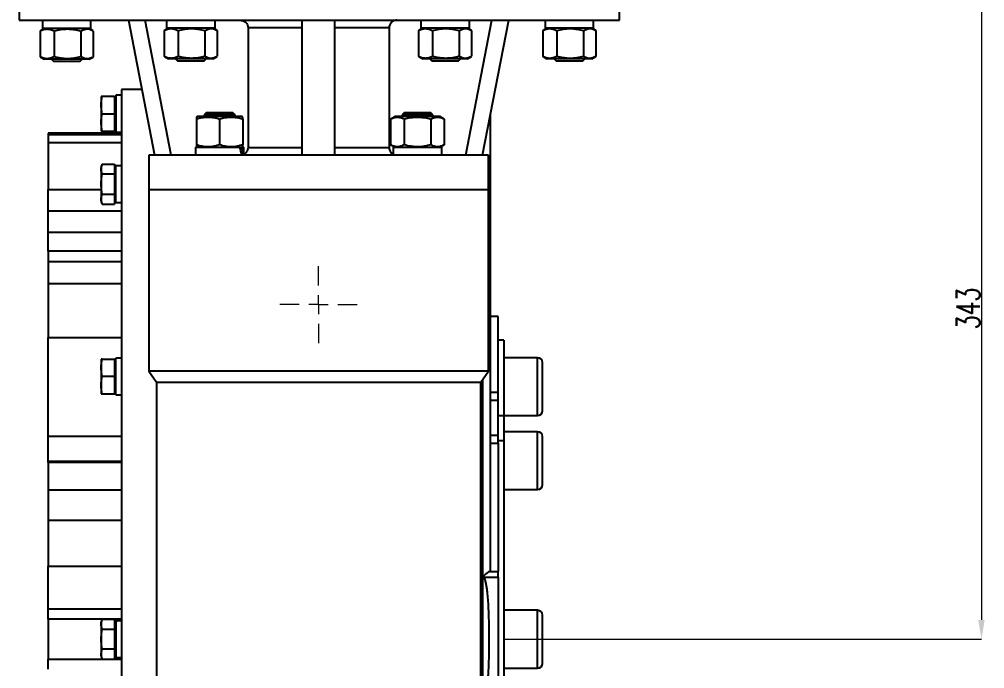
# Model space of a CAD drawing. Header units: millimetres. Extents: x 7861 to 11104, y 3791 to 6084.
# Drawn here: x 8779 to 9279, y 5132 to 5468 of the extents above; entities that cross this region are included whole.
import ezdxf

# ---------------------------------------------------------------- set-up
doc = ezdxf.new("R2010")
doc.units = ezdxf.units.MM
doc.layers.add('10', color=7, linetype='Continuous', lineweight=0)
doc.layers.add('AM_5', color=3, linetype='Continuous', lineweight=25)
doc.styles.add('SLDTEXTSTYLE1', font='txt.shx', dxfattribs={"width": 0.7, "bigfont": 'gbcbig.shx'})
doc.dimstyles.new('SLDDIMSTYLE12$0', dxfattribs={"dimtxt": 12, "dimasz": 10, "dimexe": 0, "dimexo": 0.0625, "dimgap": 0.875, "dimtad": 1, "dimdec": 1, "dimlfac": 1.8, "dimrnd": 1e-09, "dimzin": 12, "dimdsep": 46, "dimtxsty": 'SLDTEXTSTYLE1', "dimcen": 0.09, "dimdle": 8.16, "dimclrd": 3, "dimclre": 3, "dimadec": 0, "dimazin": 3, "dimtfac": 1, "dimtdec": 1, "dimtofl": 0, "dimtmove": 0, "dimatfit": 3, "dimfxl": 0, "dimfrac": 2, "dimtolj": 1, "dimlwd": 5, "dimlwe": 5, "dimarcsym": 0})

# ---------------------------------------------------------------- blocks, each defined once
blk = doc.blocks.new('SW_CENTERMARKSYMBOL_42')
at = {"layer": '10', "color": 0}
for p, q in [((0, 1), (0, 2)), ((-1, 0), (-2, 0)), ((0, 0), (-0.5, 0)), ((0, 0), (0, 0.5)), ((0, 0), (0, -0.5)), ((0, 0), (0.5, 0)), ((1, 0), (2, 0)), ((0, -1), (0, -2))]:
    blk.add_line(p, q, dxfattribs=at)
blk = doc.blocks.new('*D110')
at = {"layer": 'AM_5', "color": 3, "lineweight": 5, "transparency": 16777216}
blk.add_line((9089.86, 5490), (9277.29, 5490), dxfattribs=at)
at = {"layer": 'AM_5', "color": 3, "linetype": 'Continuous', "lineweight": 5, "transparency": 16777216}
for p, q in [((9277.29, 5480), (9277.29, 5157)), ((9029.93, 5147), (9277.29, 5147))]:
    blk.add_line(p, q, dxfattribs=at)
at = {"layer": 'AM_5', "color": 3, "transparency": 16777216}
for points in [[(9275.62, 5480), (9278.96, 5480), (9277.29, 5490)], [(9275.62, 5157), (9278.96, 5157), (9277.29, 5147)]]:
    blk.add_solid(points, dxfattribs=at)
at = {"layer": 'Defpoints', "color": 0, "transparency": 16777216}
for p in [(9089.8, 5490), (9029.87, 5147), (9277.29, 5147)]:
    blk.add_point(p, dxfattribs=at)
at = {"layer": 'AM_5', "color": 0, "transparency": 16777216, "insert": (9270.42, 5318.5), "char_height": 12, "attachment_point": 5, "rotation": 90, "style": 'SLDTEXTSTYLE1'}
blk.add_mtext('\\A1;343', dxfattribs=at)

msp = doc.modelspace()

# ---------------------------------------------------------------- linework, layer by layer
at = {"color": 7, "linetype": 'Continuous', "lineweight": 25}
for p, q in [((8778.85, 5490.001), (8778.85, 5468.001)), ((9089.796, 5468.001), (9089.796, 5490.001)), ((8778.85, 5468.001), (9089.796, 5468.001)), ((8790.883, 5467.77), (8790.883, 5463.67)), ((8815.983, 5463.67), (8815.983, 5467.77)), ((8835.369, 5468.001), (8848.869, 5398.001)), ((8857.525, 5398.001), (8844.025, 5468.001)), ((8855.131, 5468.001), (8855.131, 5463.901)), ((8880.231, 5463.901), (8880.231, 5468.001)), ((8925.369, 5398.001), (8925.369, 5468.001)), ((8942.369, 5398.001), (8942.369, 5468.001)), ((8986.884, 5468.001), (8986.884, 5463.901)), ((9010.212, 5398.001), (9023.712, 5468.001)), ((9011.984, 5463.901), (9011.984, 5468.001)), ((9018.869, 5398.001), (9032.369, 5468.001)), ((9051.275, 5467.981), (9051.275, 5463.881)), ((9076.375, 5463.881), (9076.375, 5467.981)), ((8789.825, 5462.5), (8789.584, 5462.381)), ((8789.584, 5462.381), (8789.584, 5449.058)), ((8791.808, 5463.67), (8789.814, 5462.518)), ((8815.983, 5463.67), (8790.883, 5463.67)), ((8790.974, 5463.67), (8790.92, 5463.157)), ((8796.899, 5462.381), (8796.899, 5449.058)), ((8810.748, 5462.381), (8810.748, 5449.058)), ((8817.052, 5462.518), (8815.058, 5463.67)), ((8817.282, 5449.058), (8817.282, 5462.381)), ((8854.073, 5462.731), (8853.832, 5462.612)), ((8853.832, 5462.612), (8853.832, 5449.289)), ((8856.056, 5463.901), (8854.062, 5462.749)), ((8880.231, 5463.901), (8855.131, 5463.901)), ((8855.222, 5463.901), (8855.168, 5463.388)), ((8861.147, 5462.612), (8861.147, 5449.289)), ((8874.996, 5462.612), (8874.996, 5449.289)), ((8881.299, 5462.749), (8879.306, 5463.901)), ((8881.53, 5449.289), (8881.53, 5462.612)), ((8925.369, 5464.001), (8897.345, 5464.001)), ((8897.345, 5464.001), (8897.345, 5402.001)), ((8970.393, 5464.001), (8942.369, 5464.001)), ((8970.393, 5464.001), (8970.393, 5402.001)), ((8985.826, 5462.731), (8985.585, 5462.612)), ((8985.585, 5462.612), (8985.585, 5449.289)), ((8987.809, 5463.901), (8985.816, 5462.749)), ((9011.984, 5463.901), (8986.884, 5463.901)), ((8986.975, 5463.901), (8986.921, 5463.388)), ((8992.901, 5462.612), (8992.901, 5449.289)), ((9006.75, 5462.612), (9006.75, 5449.289)), ((9013.053, 5462.749), (9011.059, 5463.901)), ((9013.283, 5449.289), (9013.283, 5462.612)), ((9050.217, 5462.712), (9049.976, 5462.593)), ((9049.976, 5462.593), (9049.976, 5449.269)), ((9052.2, 5463.881), (9050.207, 5462.73)), ((9076.375, 5463.881), (9051.275, 5463.881)), ((9051.366, 5463.881), (9051.312, 5463.368)), ((9057.292, 5462.593), (9057.292, 5449.269)), ((9071.141, 5462.593), (9071.141, 5449.269)), ((9077.444, 5462.73), (9075.45, 5463.881)), ((9077.674, 5449.269), (9077.674, 5462.593)), ((8789.584, 5449.058), (8789.824, 5448.943)), ((8789.812, 5448.922), (8791.808, 5447.77)), ((8815.058, 5447.77), (8791.808, 5447.77)), ((8795.515, 5447.77), (8796.515, 5446.77)), ((8796.515, 5446.77), (8810.35, 5446.77)), ((8810.35, 5446.77), (8811.35, 5447.77)), ((8815.058, 5447.77), (8817.054, 5448.922)), ((8853.832, 5449.289), (8854.072, 5449.174)), ((8854.06, 5449.153), (8856.056, 5448.001)), ((8879.306, 5448.001), (8856.056, 5448.001)), ((8859.763, 5448.001), (8860.763, 5447.001)), ((8860.763, 5447.001), (8874.598, 5447.001)), ((8874.598, 5447.001), (8875.598, 5448.001)), ((8879.306, 5448.001), (8881.301, 5449.153)), ((8985.585, 5449.289), (8985.826, 5449.174)), ((8985.814, 5449.153), (8987.809, 5448.001)), ((9011.059, 5448.001), (8987.809, 5448.001)), ((8991.517, 5448.001), (8992.517, 5447.001)), ((8992.517, 5447.001), (9006.352, 5447.001)), ((9006.352, 5447.001), (9007.352, 5448.001)), ((9011.059, 5448.001), (9013.055, 5449.153)), ((9049.976, 5449.269), (9050.217, 5449.155)), ((9050.205, 5449.133), (9052.2, 5447.981)), ((9075.45, 5447.981), (9052.2, 5447.981)), ((9055.908, 5447.981), (9056.908, 5446.981)), ((9056.908, 5446.981), (9070.743, 5446.981)), ((9070.743, 5446.981), (9071.743, 5447.981)), ((9075.45, 5447.981), (9077.446, 5449.133)), ((8842.312, 5432.001), (8831.869, 5432.001)), ((8831.869, 5432.001), (8831.869, 4862.001)), ((8821.269, 5428.501), (8821.269, 5424.001)), ((8828.169, 5428.501), (8821.775, 5428.501)), ((8828.169, 5428.501), (8828.169, 5419.501)), ((8828.769, 5427.736), (8828.169, 5428.336)), ((8831.869, 5429.051), (8828.769, 5429.051)), ((8828.769, 5429.051), (8828.769, 5409.951)), ((8821.269, 5424.001), (8821.269, 5415.001)), ((8821.775, 5419.501), (8828.169, 5419.501)), ((8828.169, 5419.501), (8828.169, 5410.501)), ((8870.978, 5418.001), (8870.603, 5417.784)), ((8870.603, 5416.712), (8870.603, 5403.389)), ((8894.228, 5418.001), (8870.978, 5418.001)), ((8875.686, 5420.001), (8874.603, 5418.918)), ((8874.603, 5418.918), (8874.603, 5418.001)), ((8890.603, 5418.918), (8874.603, 5418.918)), ((8889.521, 5420.001), (8875.686, 5420.001)), ((8882.603, 5416.712), (8882.603, 5403.389)), ((8890.603, 5418.918), (8889.521, 5420.001)), ((8890.603, 5418.001), (8890.603, 5418.918)), ((8894.603, 5417.784), (8894.228, 5418.001)), ((8894.603, 5416.712), (8894.603, 5403.389)), ((8973.509, 5418.001), (8971.278, 5416.712)), ((8971.278, 5403.389), (8971.278, 5416.712)), ((8996.759, 5418.001), (8973.509, 5418.001)), ((8978.216, 5420.001), (8977.134, 5418.918)), ((8977.134, 5418.918), (8977.134, 5418.001)), ((8993.134, 5418.918), (8977.134, 5418.918)), ((8978.206, 5416.712), (8978.206, 5403.389)), ((8992.051, 5420.001), (8978.216, 5420.001)), ((8993.134, 5418.918), (8992.051, 5420.001)), ((8992.062, 5416.712), (8992.062, 5403.389)), ((8993.134, 5418.001), (8993.134, 5418.918)), ((8998.99, 5416.712), (8996.759, 5418.001)), ((8998.99, 5416.712), (8998.99, 5403.389)), ((8821.269, 5415.001), (8821.269, 5410.501)), ((8828.169, 5410.666), (8828.769, 5411.266)), ((8831.869, 5409.348), (8793.869, 5409.348)), ((8793.869, 5409.348), (8793.869, 5408.814)), ((8793.869, 5408.814), (8831.869, 5408.814)), ((8793.869, 5408.814), (8793.869, 5404.62)), ((8821.775, 5410.501), (8828.169, 5410.501)), ((8828.769, 5409.951), (8831.869, 5409.951)), ((8793.869, 5404.62), (8831.869, 5404.62)), ((8793.869, 5404.62), (8793.869, 5380.289)), ((8870.053, 5402.101), (8870.053, 5398.001)), ((8870.053, 5402.101), (8893.081, 5402.101)), ((8870.603, 5402.317), (8870.978, 5402.101)), ((8893.342, 5402.101), (8893.081, 5402.101)), ((8893.342, 5402.101), (8894.196, 5402.101)), ((8894.196, 5402.101), (8895.153, 5402.101)), ((8894.228, 5402.101), (8894.603, 5402.317)), ((8895.153, 5398.001), (8895.153, 5402.101)), ((8897.345, 5402.001), (8925.369, 5402.001)), ((8942.369, 5402.001), (8970.393, 5402.001)), ((8971.278, 5403.389), (8973.509, 5402.101)), ((8972.584, 5402.101), (8972.584, 5398.001)), ((8972.584, 5402.101), (8997.684, 5402.101)), ((8996.759, 5402.101), (8998.99, 5403.389)), ((8997.684, 5398.001), (8997.684, 5402.101)), ((8845.869, 5398.001), (8845.869, 5380.001)), ((9021.869, 5398.001), (8845.869, 5398.001)), ((9021.869, 5380.001), (9021.869, 5398.001)), ((8821.775, 5393.385), (8821.269, 5391.992)), ((8821.269, 5391.992), (8821.269, 5390.787)), ((8821.775, 5393.385), (8828.169, 5393.385)), ((8828.169, 5393.385), (8828.169, 5388.189)), ((8828.769, 5391.227), (8828.169, 5391.827)), ((8831.869, 5392.542), (8828.769, 5392.542)), ((8828.769, 5373.442), (8828.769, 5392.542)), ((8821.269, 5390.787), (8821.269, 5382.992)), ((8828.169, 5388.189), (8821.775, 5388.189)), ((8828.169, 5388.189), (8828.169, 5377.796)), ((8821.269, 5382.992), (8821.269, 5375.198)), ((8793.869, 5368.916), (8793.869, 5380.289)), ((8793.869, 5380.289), (8821.269, 5380.289)), ((8821.775, 5377.796), (8828.169, 5377.796)), ((8828.169, 5377.796), (8828.169, 5372.6)), ((8845.869, 5380.001), (8845.869, 5286.001)), ((9021.869, 5380.001), (8845.869, 5380.001)), ((9021.869, 5286.001), (9021.869, 5380.001)), ((8821.269, 5375.198), (8821.269, 5373.992)), ((8821.269, 5373.992), (8821.775, 5372.6)), ((8821.775, 5372.6), (8828.169, 5372.6)), ((8828.169, 5374.157), (8828.769, 5374.757)), ((8828.769, 5373.442), (8831.869, 5373.442)), ((8831.869, 5368.916), (8793.869, 5368.916)), ((8793.869, 5357.853), (8793.869, 5368.916)), ((8793.869, 5348.294), (8793.869, 5357.853)), ((8831.869, 5357.853), (8793.869, 5357.853)), ((8831.869, 5348.294), (8793.869, 5348.294)), ((8793.869, 5348.294), (8793.869, 5342.855)), ((8793.869, 5342.855), (8831.869, 5342.855)), ((8793.869, 5342.855), (8793.869, 5331.397)), ((8793.869, 5331.397), (8831.869, 5331.397)), ((8793.869, 5331.397), (8793.869, 5303.545)), ((9026.869, 5314.407), (9022.869, 5314.407)), ((9026.869, 5274.971), (9026.869, 5314.407)), ((8793.869, 5303.545), (8831.869, 5303.545)), ((8793.869, 5252.185), (8793.869, 5303.545)), ((9029.869, 5302.001), (9026.869, 5302.001)), ((9029.869, 5302.001), (9029.869, 5262.966)), ((8821.269, 5292.251), (8821.269, 5287.751)), ((8821.775, 5292.251), (8828.169, 5292.251)), ((8828.169, 5292.251), (8828.169, 5283.251)), ((8828.769, 5291.486), (8828.169, 5292.086)), ((8831.869, 5292.801), (8828.769, 5292.801)), ((8828.769, 5273.701), (8828.769, 5292.801)), ((9047.369, 5293.001), (9029.869, 5293.001)), ((9047.369, 5278.001), (9047.369, 5293.001)), ((8821.269, 5287.751), (8821.269, 5278.751)), ((8828.169, 5283.251), (8821.775, 5283.251)), ((8828.169, 5283.251), (8828.169, 5274.251)), ((8845.869, 5286.001), (8849.869, 5280.288)), ((9021.869, 5286.001), (8845.869, 5286.001)), ((9017.869, 5280.288), (9021.869, 5286.001)), ((9018.869, 5281.716), (9018.869, 5012.285)), ((8821.269, 5278.751), (8821.269, 5274.251)), ((8849.869, 5280.288), (8849.869, 5170.854)), ((8849.869, 5280.288), (9017.869, 5280.288)), ((9017.869, 5013.713), (9017.869, 5280.288)), ((9047.369, 5263.001), (9047.369, 5278.001)), ((8821.775, 5274.251), (8828.169, 5274.251)), ((8828.169, 5274.416), (8828.769, 5275.016)), ((8828.769, 5273.701), (8831.869, 5273.701)), ((9026.869, 5274.971), (9022.869, 5274.971)), ((9026.869, 5271.027), (9026.869, 5274.971)), ((9022.869, 5271.027), (9026.869, 5271.027)), ((9026.869, 5252.623), (9026.869, 5271.027)), ((9026.869, 5262.966), (9029.869, 5262.966)), ((9029.869, 5263.001), (9047.369, 5263.001)), ((9029.869, 5262.966), (9029.869, 5249.845)), ((8831.869, 5252.185), (8793.869, 5252.185)), ((8793.869, 5239.284), (8793.869, 5252.185)), ((9026.869, 5252.623), (9022.869, 5252.623)), ((9026.869, 5248.68), (9026.869, 5252.623)), ((9047.369, 5254.632), (9029.869, 5254.632)), ((9047.369, 5239.632), (9047.369, 5254.632)), ((9022.869, 5248.68), (9026.869, 5248.68)), ((9029.869, 5249.845), (9026.869, 5249.845)), ((9026.869, 5248.705), (9026.869, 5182.2)), ((9029.869, 5249.845), (9029.869, 4992.001)), ((8793.869, 5238.662), (8793.869, 5239.284)), ((8793.869, 5239.284), (8831.869, 5239.284)), ((8831.869, 5238.662), (8793.869, 5238.662)), ((8793.869, 5238.662), (8793.869, 5224.418)), ((9047.369, 5224.632), (9047.369, 5239.632)), ((8793.869, 5224.418), (8831.869, 5224.418)), ((8793.869, 5224.418), (8793.869, 5208.765)), ((9029.869, 5224.632), (9047.369, 5224.632)), ((8793.869, 5208.765), (8793.869, 5184.854)), ((8793.869, 5208.765), (8831.869, 5208.765)), ((8793.869, 5184.854), (8831.869, 5184.854)), ((8793.869, 5162.57), (8793.869, 5184.854)), ((9022.633, 5182.2), (9026.869, 5182.2)), ((9026.869, 5179.226), (9026.869, 5182.2)), ((9019.55, 5179.226), (9026.869, 5179.226)), ((9026.869, 5179.226), (9026.869, 5116.178)), ((8793.869, 5157.417), (8793.869, 5162.57)), ((8831.869, 5162.57), (8793.869, 5162.57)), ((9047.369, 5162.001), (9029.869, 5162.001)), ((9047.369, 5147.001), (9047.369, 5162.001)), ((8793.869, 5157.417), (8793.869, 5136.584)), ((8831.869, 5157.417), (8793.869, 5157.417)), ((8821.775, 5157.393), (8821.269, 5156.001)), ((8821.775, 5157.393), (8828.169, 5157.393)), ((8828.169, 5157.393), (8828.169, 5152.197)), ((8828.769, 5156.551), (8828.769, 5156.381)), ((8828.769, 5156.381), (8828.769, 5137.451)), ((8821.269, 5156.001), (8821.269, 5154.795)), ((8821.269, 5154.795), (8821.269, 5147.001)), ((8821.775, 5152.197), (8828.169, 5152.197)), ((8828.769, 5155.236), (8828.169, 5155.836)), ((8828.169, 5152.197), (8828.169, 5141.804)), ((8821.269, 5147.001), (8821.269, 5139.206)), ((9047.369, 5132.001), (9047.369, 5147.001)), ((8828.169, 5141.804), (8821.775, 5141.804)), ((8828.169, 5141.804), (8828.169, 5136.608)), ((8793.869, 5131.431), (8793.869, 5136.584)), ((8793.869, 5136.584), (8831.869, 5136.584)), ((8821.269, 5139.206), (8821.269, 5138.001)), ((8821.269, 5138.001), (8821.775, 5136.608)), ((8821.775, 5136.608), (8828.169, 5136.608)), ((8828.169, 5138.166), (8828.769, 5138.766)), ((8828.769, 5137.451), (8831.869, 5137.451)), ((9029.869, 5132.001), (9047.369, 5132.001))]:
    msp.add_line(p, q, dxfattribs=at)
for centre, start, end in [((9047.369, 5290.501), 0, 90), ((9047.369, 5265.501), 270, 0), ((9047.369, 5252.132), 0, 90), ((9047.369, 5227.132), 270, 0), ((9047.369, 5159.501), 0, 90), ((9047.369, 5134.501), 270, 0)]:
    msp.add_arc(centre, 2.5, start, end, dxfattribs=at)
for centre, major_axis, ratio, start_param, end_param in [((8882.603, 5398.001), (-6.482, 21.494), 0.4999708, 4.5627436, 4.7524967), ((8882.603, 5402.101), (-6.482, 21.494), 0.4999708, 4.3729905, 4.5627436), ((8828.769, 5147.001), (16.541, 0), 0.5773503, 1.4769526, 1.5707963), ((8831.869, 5147.001), (16.541, 0), 0.5773503, 1.5707963, 1.7593233)]:
    msp.add_ellipse(centre, major_axis=major_axis, ratio=ratio, start_param=start_param, end_param=end_param, dxfattribs=at)
for points, knots in [([(8893.249, 5468.001), (8893.516, 5468.001), (8893.779, 5467.975), (8894.296, 5467.876), (8894.553, 5467.8), (8895.046, 5467.603), (8895.28, 5467.482), (8895.724, 5467.196), (8895.935, 5467.029), (8896.316, 5466.662), (8896.487, 5466.462), (8896.789, 5466.027), (8896.92, 5465.792), (8897.233, 5465.066), (8897.345, 5464.535), (8897.345, 5464.001)], [0, 0, 0, 0, 0.125, 0.125, 0.25, 0.25, 0.375, 0.375, 0.5, 0.5, 0.625, 0.625, 0.75, 0.75, 1, 1, 1, 1]), ([(8974.489, 5468.001), (8974.222, 5468.001), (8973.959, 5467.975), (8973.441, 5467.876), (8973.184, 5467.8), (8972.691, 5467.603), (8972.457, 5467.482), (8972.013, 5467.196), (8971.802, 5467.029), (8971.422, 5466.662), (8971.251, 5466.462), (8970.948, 5466.027), (8970.817, 5465.792), (8970.504, 5465.066), (8970.393, 5464.535), (8970.393, 5464.001)], [0, 0, 0, 0, 0.125, 0.125, 0.25, 0.25, 0.375, 0.375, 0.5, 0.5, 0.625, 0.625, 0.75, 0.75, 1, 1, 1, 1]), ([(8789.584, 5462.381), (8790.181, 5462.708), (8790.783, 5462.977), (8791.998, 5463.35), (8792.613, 5463.452), (8793.545, 5463.453), (8793.858, 5463.428), (8794.476, 5463.331), (8794.783, 5463.258), (8795.698, 5462.978), (8796.301, 5462.708), (8796.899, 5462.381)], [0, 0, 0, 0, 0.25, 0.25, 0.5, 0.5, 0.625, 0.625, 0.75, 0.75, 1, 1, 1, 1]), ([(8796.899, 5462.381), (8798.03, 5462.708), (8799.169, 5462.977), (8801.47, 5463.35), (8802.633, 5463.452), (8804.399, 5463.453), (8804.991, 5463.428), (8806.161, 5463.331), (8806.742, 5463.258), (8808.475, 5462.978), (8809.616, 5462.708), (8810.748, 5462.381)], [0, 0, 0, 0, 0.25, 0.25, 0.5, 0.5, 0.625, 0.625, 0.75, 0.75, 1, 1, 1, 1]), ([(8810.748, 5462.381), (8811.315, 5462.691), (8812.462, 5463.317), (8814.16, 5463.543), (8815.702, 5463.234), (8816.618, 5462.732), (8817.041, 5462.5)], [0, 0, 0, 0, 0.27487, 0.5557011, 0.7950175, 1, 1, 1, 1]), ([(8853.832, 5462.612), (8854.429, 5462.939), (8855.03, 5463.208), (8856.246, 5463.581), (8856.86, 5463.683), (8857.793, 5463.684), (8858.106, 5463.659), (8858.724, 5463.562), (8859.031, 5463.489), (8859.946, 5463.209), (8860.549, 5462.939), (8861.147, 5462.612)], [0, 0, 0, 0, 0.25, 0.25, 0.5, 0.5, 0.625, 0.625, 0.75, 0.75, 1, 1, 1, 1]), ([(8861.147, 5462.612), (8862.278, 5462.939), (8863.417, 5463.208), (8865.718, 5463.581), (8866.881, 5463.683), (8868.647, 5463.684), (8869.238, 5463.659), (8870.409, 5463.562), (8870.99, 5463.489), (8872.723, 5463.209), (8873.864, 5462.939), (8874.996, 5462.612)], [0, 0, 0, 0, 0.25, 0.25, 0.5, 0.5, 0.625, 0.625, 0.75, 0.75, 1, 1, 1, 1]), ([(8874.996, 5462.612), (8875.563, 5462.922), (8876.71, 5463.548), (8878.408, 5463.774), (8879.95, 5463.465), (8880.866, 5462.963), (8881.289, 5462.731)], [0, 0, 0, 0, 0.27487, 0.5557011, 0.7950175, 1, 1, 1, 1]), ([(8985.585, 5462.612), (8986.183, 5462.939), (8986.784, 5463.208), (8988, 5463.581), (8988.614, 5463.683), (8989.547, 5463.684), (8989.859, 5463.659), (8990.477, 5463.562), (8990.784, 5463.489), (8991.7, 5463.209), (8992.303, 5462.939), (8992.901, 5462.612)], [0, 0, 0, 0, 0.25, 0.25, 0.5, 0.5, 0.625, 0.625, 0.75, 0.75, 1, 1, 1, 1]), ([(8992.901, 5462.612), (8994.031, 5462.939), (8995.17, 5463.208), (8997.472, 5463.581), (8998.635, 5463.683), (9000.401, 5463.684), (9000.992, 5463.659), (9002.162, 5463.562), (9002.743, 5463.489), (9004.476, 5463.209), (9005.618, 5462.939), (9006.75, 5462.612)], [0, 0, 0, 0, 0.25, 0.25, 0.5, 0.5, 0.625, 0.625, 0.75, 0.75, 1, 1, 1, 1]), ([(9006.75, 5462.612), (9007.317, 5462.922), (9008.463, 5463.548), (9010.162, 5463.774), (9011.704, 5463.465), (9012.62, 5462.963), (9013.042, 5462.731)], [0, 0, 0, 0, 0.27487, 0.5557011, 0.7950175, 1, 1, 1, 1]), ([(9049.976, 5462.593), (9050.573, 5462.919), (9051.175, 5463.189), (9052.391, 5463.561), (9053.005, 5463.664), (9053.938, 5463.665), (9054.25, 5463.64), (9054.868, 5463.542), (9055.175, 5463.47), (9056.091, 5463.19), (9056.694, 5462.92), (9057.292, 5462.593)], [0, 0, 0, 0, 0.25, 0.25, 0.5, 0.5, 0.625, 0.625, 0.75, 0.75, 1, 1, 1, 1]), ([(9057.292, 5462.593), (9058.422, 5462.919), (9059.561, 5463.189), (9061.863, 5463.561), (9063.026, 5463.664), (9064.792, 5463.665), (9065.383, 5463.64), (9066.553, 5463.542), (9067.134, 5463.47), (9068.867, 5463.19), (9070.009, 5462.92), (9071.141, 5462.593)], [0, 0, 0, 0, 0.25, 0.25, 0.5, 0.5, 0.625, 0.625, 0.75, 0.75, 1, 1, 1, 1]), ([(9071.141, 5462.593), (9071.708, 5462.903), (9072.854, 5463.529), (9074.553, 5463.755), (9076.095, 5463.445), (9077.011, 5462.943), (9077.433, 5462.712)], [0, 0, 0, 0, 0.27487, 0.5557011, 0.7950175, 1, 1, 1, 1]), ([(8796.899, 5449.058), (8796.302, 5448.731), (8795.7, 5448.462), (8794.485, 5448.089), (8793.87, 5447.987), (8792.937, 5447.986), (8792.625, 5448.011), (8792.007, 5448.108), (8791.7, 5448.181), (8790.785, 5448.461), (8790.182, 5448.731), (8789.584, 5449.058)], [0, 0, 0, 0, 0.25, 0.25, 0.5, 0.5, 0.625, 0.625, 0.75, 0.75, 1, 1, 1, 1]), ([(8810.748, 5449.058), (8809.618, 5448.731), (8808.479, 5448.462), (8806.177, 5448.089), (8805.014, 5447.987), (8803.248, 5447.986), (8802.657, 5448.011), (8801.487, 5448.108), (8800.906, 5448.181), (8799.173, 5448.461), (8798.031, 5448.731), (8796.899, 5449.058)], [0, 0, 0, 0, 0.25, 0.25, 0.5, 0.5, 0.625, 0.625, 0.75, 0.75, 1, 1, 1, 1]), ([(8817.041, 5448.943), (8816.554, 5448.68), (8815.486, 5448.102), (8813.869, 5447.896), (8812.246, 5448.229), (8811.25, 5448.78), (8810.748, 5449.058)], [0, 0, 0, 0, 0.23618419, 0.51698793, 0.75628114, 1, 1, 1, 1]), ([(8861.147, 5449.289), (8860.55, 5448.962), (8859.948, 5448.693), (8858.732, 5448.32), (8858.118, 5448.218), (8857.185, 5448.217), (8856.873, 5448.242), (8856.255, 5448.339), (8855.948, 5448.412), (8855.033, 5448.692), (8854.43, 5448.962), (8853.832, 5449.289)], [0, 0, 0, 0, 0.25, 0.25, 0.5, 0.5, 0.625, 0.625, 0.75, 0.75, 1, 1, 1, 1]), ([(8874.996, 5449.289), (8873.865, 5448.962), (8872.727, 5448.693), (8870.425, 5448.32), (8869.262, 5448.218), (8867.496, 5448.217), (8866.905, 5448.242), (8865.735, 5448.339), (8865.153, 5448.412), (8863.421, 5448.692), (8862.279, 5448.962), (8861.147, 5449.289)], [0, 0, 0, 0, 0.25, 0.25, 0.5, 0.5, 0.625, 0.625, 0.75, 0.75, 1, 1, 1, 1]), ([(8881.289, 5449.174), (8880.801, 5448.911), (8879.734, 5448.333), (8878.117, 5448.127), (8876.494, 5448.46), (8875.498, 5449.011), (8874.996, 5449.289)], [0, 0, 0, 0, 0.23618419, 0.51698793, 0.75628114, 1, 1, 1, 1]), ([(8992.901, 5449.289), (8992.303, 5448.962), (8991.702, 5448.693), (8990.486, 5448.32), (8989.872, 5448.218), (8988.939, 5448.217), (8988.627, 5448.242), (8988.009, 5448.339), (8987.702, 5448.412), (8986.786, 5448.692), (8986.183, 5448.962), (8985.585, 5449.289)], [0, 0, 0, 0, 0.25, 0.25, 0.5, 0.5, 0.625, 0.625, 0.75, 0.75, 1, 1, 1, 1]), ([(9006.75, 5449.289), (9005.619, 5448.962), (9004.48, 5448.693), (9002.179, 5448.32), (9001.016, 5448.218), (8999.25, 5448.217), (8998.658, 5448.242), (8997.488, 5448.339), (8996.907, 5448.412), (8995.174, 5448.692), (8994.033, 5448.962), (8992.901, 5449.289)], [0, 0, 0, 0, 0.25, 0.25, 0.5, 0.5, 0.625, 0.625, 0.75, 0.75, 1, 1, 1, 1]), ([(9013.043, 5449.174), (9012.555, 5448.911), (9011.488, 5448.333), (9009.871, 5448.127), (9008.247, 5448.46), (9007.252, 5449.011), (9006.75, 5449.289)], [0, 0, 0, 0, 0.23618419, 0.51698793, 0.75628114, 1, 1, 1, 1]), ([(9057.292, 5449.269), (9056.694, 5448.943), (9056.093, 5448.674), (9054.877, 5448.301), (9054.263, 5448.198), (9053.33, 5448.197), (9053.018, 5448.222), (9052.4, 5448.32), (9052.093, 5448.393), (9051.177, 5448.673), (9050.574, 5448.942), (9049.976, 5449.269)], [0, 0, 0, 0, 0.25, 0.25, 0.5, 0.5, 0.625, 0.625, 0.75, 0.75, 1, 1, 1, 1]), ([(9071.141, 5449.269), (9070.01, 5448.943), (9068.871, 5448.674), (9066.57, 5448.301), (9065.407, 5448.198), (9063.641, 5448.197), (9063.049, 5448.222), (9061.879, 5448.32), (9061.298, 5448.393), (9059.565, 5448.673), (9058.424, 5448.942), (9057.292, 5449.269)], [0, 0, 0, 0, 0.25, 0.25, 0.5, 0.5, 0.625, 0.625, 0.75, 0.75, 1, 1, 1, 1]), ([(9077.434, 5449.155), (9076.946, 5448.891), (9075.879, 5448.314), (9074.262, 5448.107), (9072.638, 5448.441), (9071.643, 5448.991), (9071.141, 5449.269)], [0, 0, 0, 0, 0.23618419, 0.51698793, 0.75628114, 1, 1, 1, 1]), ([(8821.269, 5424.001), (8821.269, 5424.758), (8821.316, 5425.511), (8821.491, 5427.01), (8821.619, 5427.757), (8821.775, 5428.501)], [0, 0, 0, 0, 0.5, 0.5, 1, 1, 1, 1]), ([(8821.775, 5428.501), (8821.619, 5428.501), (8821.491, 5428.501), (8821.316, 5428.501), (8821.269, 5428.501), (8821.269, 5428.501)], [0, 0, 0, 0, 0.5, 0.5, 1, 1, 1, 1]), ([(8821.775, 5419.501), (8821.619, 5420.244), (8821.491, 5420.991), (8821.316, 5422.49), (8821.269, 5423.243), (8821.269, 5424.001)], [0, 0, 0, 0, 0.5, 0.5, 1, 1, 1, 1]), ([(8821.269, 5415.001), (8821.269, 5415.758), (8821.316, 5416.511), (8821.491, 5418.01), (8821.619, 5418.757), (8821.775, 5419.501)], [0, 0, 0, 0, 0.5, 0.5, 1, 1, 1, 1]), ([(8870.603, 5417.746), (8870.603, 5417.758), (8870.603, 5417.852), (8870.603, 5417.508), (8870.603, 5416.979), (8870.603, 5416.712)], [0, 0, 0, 0, 0.0695917, 0.5305334, 1, 1, 1, 1]), ([(8870.603, 5416.712), (8871.583, 5417.039), (8872.57, 5417.308), (8874.564, 5417.681), (8875.572, 5417.783), (8877.102, 5417.784), (8877.615, 5417.759), (8878.628, 5417.662), (8879.132, 5417.589), (8880.633, 5417.309), (8881.623, 5417.039), (8882.603, 5416.712)], [0, 0, 0, 0, 0.25, 0.25, 0.5, 0.5, 0.625, 0.625, 0.75, 0.75, 1, 1, 1, 1]), ([(8882.603, 5416.712), (8883.583, 5417.039), (8884.57, 5417.308), (8886.564, 5417.681), (8887.572, 5417.783), (8889.102, 5417.784), (8889.615, 5417.759), (8890.628, 5417.662), (8891.132, 5417.589), (8892.633, 5417.309), (8893.623, 5417.039), (8894.603, 5416.712)], [0, 0, 0, 0, 0.25, 0.25, 0.5, 0.5, 0.625, 0.625, 0.75, 0.75, 1, 1, 1, 1]), ([(8894.603, 5416.712), (8894.603, 5417.034), (8894.603, 5417.642), (8894.603, 5417.713), (8894.603, 5417.746)], [0, 0, 0, 0, 0.529034, 1, 1, 1, 1]), ([(8971.278, 5416.712), (8971.843, 5417.039), (8972.413, 5417.308), (8973.564, 5417.681), (8974.146, 5417.783), (8975.03, 5417.784), (8975.325, 5417.759), (8975.911, 5417.662), (8976.201, 5417.589), (8977.068, 5417.309), (8977.639, 5417.039), (8978.206, 5416.712)], [0, 0, 0, 0, 0.25, 0.25, 0.5, 0.5, 0.625, 0.625, 0.75, 0.75, 1, 1, 1, 1]), ([(8978.206, 5416.712), (8979.337, 5417.039), (8980.477, 5417.308), (8982.779, 5417.681), (8983.943, 5417.783), (8985.71, 5417.784), (8986.302, 5417.759), (8987.472, 5417.662), (8988.054, 5417.589), (8989.787, 5417.309), (8990.93, 5417.039), (8992.062, 5416.712)], [0, 0, 0, 0, 0.25, 0.25, 0.5, 0.5, 0.625, 0.625, 0.75, 0.75, 1, 1, 1, 1]), ([(8992.062, 5416.712), (8992.628, 5417.039), (8993.198, 5417.308), (8994.349, 5417.681), (8994.931, 5417.783), (8995.814, 5417.784), (8996.11, 5417.759), (8996.695, 5417.662), (8996.986, 5417.589), (8997.853, 5417.309), (8998.424, 5417.039), (8998.99, 5416.712)], [0, 0, 0, 0, 0.25, 0.25, 0.5, 0.5, 0.625, 0.625, 0.75, 0.75, 1, 1, 1, 1]), ([(9022.869, 5182.2), (9022.869, 5187.066), (9022.869, 5196.793), (9022.869, 5211.289), (9022.869, 5225.741), (9022.869, 5240.097), (9022.869, 5254.31), (9022.869, 5268.293), (9022.869, 5282.011), (9022.869, 5295.355), (9022.869, 5308.259), (9022.869, 5320.658), (9022.869, 5332.489), (9022.869, 5343.697), (9022.869, 5354.232), (9022.869, 5364.055), (9022.869, 5373.104), (9022.869, 5381.384), (9022.869, 5388.863), (9022.869, 5395.542), (9022.869, 5401.431), (9022.869, 5406.549), (9022.869, 5410.926), (9022.869, 5414.525), (9022.869, 5417.189), (9022.869, 5418.283), (9022.869, 5418.741)], [0, 0, 0, 0, 0.0409038, 0.0817783, 0.1233124, 0.1653977, 0.2075164, 0.2503104, 0.2933519, 0.3365859, 0.3799566, 0.4234071, 0.4668568, 0.510227, 0.553461, 0.5965029, 0.6392979, 0.6814151, 0.7235009, 0.7650353, 0.8059095, 0.8468143, 0.8877177, 0.9285924, 0.9701267, 1, 1, 1, 1]), ([(8821.775, 5410.501), (8821.619, 5411.244), (8821.491, 5411.991), (8821.316, 5413.49), (8821.269, 5414.243), (8821.269, 5415.001)], [0, 0, 0, 0, 0.5, 0.5, 1, 1, 1, 1]), ([(8821.269, 5410.501), (8821.269, 5410.501), (8821.316, 5410.501), (8821.491, 5410.501), (8821.619, 5410.501), (8821.775, 5410.501)], [0, 0, 0, 0, 0.5, 0.5, 1, 1, 1, 1]), ([(8870.603, 5403.389), (8870.603, 5403.067), (8870.603, 5402.459), (8870.603, 5402.388), (8870.603, 5402.355)], [0, 0, 0, 0, 0.529034, 1, 1, 1, 1]), ([(8882.603, 5403.389), (8881.624, 5403.062), (8880.637, 5402.793), (8878.643, 5402.42), (8877.635, 5402.318), (8876.105, 5402.317), (8875.592, 5402.342), (8874.579, 5402.439), (8874.075, 5402.512), (8872.574, 5402.792), (8871.584, 5403.062), (8870.603, 5403.389)], [0, 0, 0, 0, 0.25, 0.25, 0.5, 0.5, 0.625, 0.625, 0.75, 0.75, 1, 1, 1, 1]), ([(8894.603, 5403.389), (8893.624, 5403.062), (8892.637, 5402.793), (8890.643, 5402.42), (8889.635, 5402.318), (8888.105, 5402.317), (8887.592, 5402.342), (8886.579, 5402.439), (8886.075, 5402.512), (8884.574, 5402.792), (8883.584, 5403.062), (8882.603, 5403.389)], [0, 0, 0, 0, 0.25, 0.25, 0.5, 0.5, 0.625, 0.625, 0.75, 0.75, 1, 1, 1, 1]), ([(8894.603, 5402.355), (8894.603, 5402.343), (8894.603, 5402.249), (8894.603, 5402.594), (8894.603, 5403.122), (8894.603, 5403.389)], [0, 0, 0, 0, 0.0695917, 0.5305334, 1, 1, 1, 1]), ([(8897.345, 5402.001), (8897.302, 5401.558), (8897.216, 5400.672), (8896.524, 5399.518), (8895.8, 5398.763), (8895.269, 5398.556), (8895.153, 5398.511)], [0, 0, 0, 0, 0.3037787, 0.6074262, 0.9147771, 1, 1, 1, 1]), ([(8970.393, 5402.001), (8970.436, 5401.558), (8970.522, 5400.672), (8971.214, 5399.518), (8971.938, 5398.763), (8972.469, 5398.556), (8972.584, 5398.511)], [0, 0, 0, 0, 0.3037787, 0.6074262, 0.9147771, 1, 1, 1, 1]), ([(8978.206, 5403.389), (8977.64, 5403.062), (8977.07, 5402.793), (8975.919, 5402.42), (8975.337, 5402.318), (8974.454, 5402.317), (8974.158, 5402.342), (8973.573, 5402.439), (8973.282, 5402.512), (8972.415, 5402.792), (8971.844, 5403.062), (8971.278, 5403.389)], [0, 0, 0, 0, 0.25, 0.25, 0.5, 0.5, 0.625, 0.625, 0.75, 0.75, 1, 1, 1, 1]), ([(8992.062, 5403.389), (8990.931, 5403.062), (8989.791, 5402.793), (8987.489, 5402.42), (8986.325, 5402.318), (8984.558, 5402.317), (8983.966, 5402.342), (8982.796, 5402.439), (8982.214, 5402.512), (8980.481, 5402.792), (8979.338, 5403.062), (8978.206, 5403.389)], [0, 0, 0, 0, 0.25, 0.25, 0.5, 0.5, 0.625, 0.625, 0.75, 0.75, 1, 1, 1, 1]), ([(8998.99, 5403.389), (8998.425, 5403.062), (8997.855, 5402.793), (8996.704, 5402.42), (8996.122, 5402.318), (8995.238, 5402.317), (8994.942, 5402.342), (8994.357, 5402.439), (8994.066, 5402.512), (8993.2, 5402.792), (8992.629, 5403.062), (8992.062, 5403.389)], [0, 0, 0, 0, 0.25, 0.25, 0.5, 0.5, 0.625, 0.625, 0.75, 0.75, 1, 1, 1, 1]), ([(8821.269, 5390.787), (8821.269, 5391.224), (8821.316, 5391.659), (8821.491, 5392.524), (8821.619, 5392.955), (8821.775, 5393.385)], [0, 0, 0, 0, 0.5, 0.5, 1, 1, 1, 1]), ([(8821.775, 5388.189), (8821.619, 5388.618), (8821.491, 5389.049), (8821.316, 5389.915), (8821.269, 5390.35), (8821.269, 5390.787)], [0, 0, 0, 0, 0.5, 0.5, 1, 1, 1, 1]), ([(8821.269, 5382.992), (8821.269, 5383.867), (8821.316, 5384.736), (8821.491, 5386.468), (8821.619, 5387.33), (8821.775, 5388.189)], [0, 0, 0, 0, 0.5, 0.5, 1, 1, 1, 1]), ([(8821.775, 5377.796), (8821.619, 5378.655), (8821.491, 5379.517), (8821.316, 5381.249), (8821.269, 5382.118), (8821.269, 5382.992)], [0, 0, 0, 0, 0.5, 0.5, 1, 1, 1, 1]), ([(8821.269, 5375.198), (8821.269, 5375.635), (8821.316, 5376.07), (8821.491, 5376.936), (8821.619, 5377.367), (8821.775, 5377.796)], [0, 0, 0, 0, 0.5, 0.5, 1, 1, 1, 1]), ([(8821.775, 5372.6), (8821.619, 5373.03), (8821.491, 5373.461), (8821.316, 5374.326), (8821.269, 5374.761), (8821.269, 5375.198)], [0, 0, 0, 0, 0.5, 0.5, 1, 1, 1, 1]), ([(8821.269, 5287.751), (8821.269, 5288.508), (8821.316, 5289.261), (8821.491, 5290.76), (8821.619, 5291.507), (8821.775, 5292.251)], [0, 0, 0, 0, 0.5, 0.5, 1, 1, 1, 1]), ([(8821.775, 5292.251), (8821.619, 5292.251), (8821.491, 5292.251), (8821.316, 5292.251), (8821.269, 5292.251), (8821.269, 5292.251)], [0, 0, 0, 0, 0.5, 0.5, 1, 1, 1, 1]), ([(8821.775, 5283.251), (8821.619, 5283.994), (8821.491, 5284.741), (8821.316, 5286.24), (8821.269, 5286.993), (8821.269, 5287.751)], [0, 0, 0, 0, 0.5, 0.5, 1, 1, 1, 1]), ([(9049.869, 5278.001), (9049.869, 5281.316), (9049.869, 5284.495), (9049.869, 5289.183), (9049.869, 5290.501), (9049.869, 5290.501)], [0, 0, 0, 0, 0.5, 0.5, 1, 1, 1, 1]), ([(8821.269, 5278.751), (8821.269, 5279.508), (8821.316, 5280.261), (8821.491, 5281.76), (8821.619, 5282.507), (8821.775, 5283.251)], [0, 0, 0, 0, 0.5, 0.5, 1, 1, 1, 1]), ([(8821.775, 5274.251), (8821.619, 5274.994), (8821.491, 5275.741), (8821.316, 5277.24), (8821.269, 5277.993), (8821.269, 5278.751)], [0, 0, 0, 0, 0.5, 0.5, 1, 1, 1, 1]), ([(9049.869, 5265.501), (9049.869, 5265.501), (9049.869, 5266.818), (9049.869, 5271.506), (9049.869, 5274.685), (9049.869, 5278.001)], [0, 0, 0, 0, 0.5, 0.5, 1, 1, 1, 1]), ([(8821.269, 5274.251), (8821.269, 5274.251), (8821.316, 5274.251), (8821.491, 5274.251), (8821.619, 5274.251), (8821.775, 5274.251)], [0, 0, 0, 0, 0.5, 0.5, 1, 1, 1, 1]), ([(9049.869, 5230.793), (9049.869, 5232.541), (9049.869, 5234.768), (9049.869, 5239.618), (9049.869, 5242.131), (9049.869, 5246.699), (9049.869, 5248.651), (9049.869, 5251.398), (9049.869, 5252.132), (9049.869, 5252.132)], [0, 0, 0, 0, 0.25, 0.25, 0.5, 0.5, 0.75, 0.75, 1, 1, 1, 1]), ([(9019.55, 5179.226), (9019.516, 5179.277), (9019.485, 5179.329), (9019.438, 5179.441), (9019.422, 5179.502), (9019.418, 5179.623), (9019.431, 5179.684), (9019.474, 5179.797), (9019.504, 5179.85), (9019.604, 5179.999), (9019.683, 5180.09), (9019.844, 5180.262), (9019.927, 5180.343), (9020.18, 5180.582), (9020.354, 5180.733), (9020.694, 5181.02), (9020.862, 5181.155), (9021.189, 5181.409), (9021.349, 5181.527), (9021.66, 5181.745), (9021.81, 5181.844), (9022.088, 5182.01), (9022.218, 5182.078), (9022.451, 5182.174), (9022.551, 5182.2), (9022.633, 5182.2)], [0, 0, 0, 0, 0.03125, 0.03125, 0.0625, 0.0625, 0.09375, 0.09375, 0.125, 0.125, 0.1875, 0.1875, 0.25, 0.25, 0.375, 0.375, 0.5, 0.5, 0.625, 0.625, 0.75, 0.75, 0.875, 0.875, 1, 1, 1, 1]), ([(9020.17, 5116.178), (9020.375, 5116.814), (9020.528, 5117.458), (9020.797, 5118.753), (9020.91, 5119.404), (9021.21, 5121.364), (9021.361, 5122.678), (9021.614, 5125.315), (9021.714, 5126.635), (9021.883, 5129.275), (9021.951, 5130.595), (9022.122, 5134.556), (9022.191, 5137.198), (9022.279, 5142.482), (9022.297, 5145.125), (9022.288, 5150.412), (9022.262, 5153.056), (9022.152, 5158.345), (9022.069, 5160.988), (9021.87, 5164.949), (9021.79, 5166.269), (9021.593, 5168.906), (9021.476, 5170.225), (9021.252, 5172.196), (9021.169, 5172.852), (9020.98, 5174.16), (9020.874, 5174.813), (9020.624, 5176.112), (9020.481, 5176.761), (9020.209, 5177.713), (9020.109, 5178.027), (9019.931, 5178.488), (9019.867, 5178.64), (9019.723, 5178.938), (9019.644, 5179.085), (9019.55, 5179.226)], [0, 0, 0, 0, 0.03125, 0.03125, 0.0625, 0.0625, 0.125, 0.125, 0.1875, 0.1875, 0.25, 0.25, 0.375, 0.375, 0.5, 0.5, 0.625, 0.625, 0.75, 0.75, 0.8125, 0.8125, 0.875, 0.875, 0.90625, 0.90625, 0.9375, 0.9375, 0.96875, 0.96875, 0.984375, 0.984375, 0.9921875, 0.9921875, 1, 1, 1, 1]), ([(8849.869, 5170.854), (8849.869, 5162.917), (8849.875, 5154.966), (8849.875, 5139.035), (8849.869, 5131.084), (8849.869, 5123.147)], [0, 0, 0, 0, 0.5, 0.5, 1, 1, 1, 1]), ([(8821.269, 5154.795), (8821.269, 5155.232), (8821.316, 5155.667), (8821.491, 5156.532), (8821.619, 5156.963), (8821.775, 5157.393)], [0, 0, 0, 0, 0.5, 0.5, 1, 1, 1, 1]), ([(9049.869, 5134.501), (9049.869, 5134.501), (9049.869, 5135.818), (9049.869, 5140.506), (9049.869, 5143.685), (9049.869, 5150.316), (9049.869, 5153.495), (9049.869, 5158.183), (9049.869, 5159.501), (9049.869, 5159.501)], [0, 0, 0, 0, 0.25, 0.25, 0.5, 0.5, 0.75, 0.75, 1, 1, 1, 1]), ([(8821.775, 5152.197), (8821.619, 5152.626), (8821.491, 5153.057), (8821.316, 5153.923), (8821.269, 5154.358), (8821.269, 5154.795)], [0, 0, 0, 0, 0.5, 0.5, 1, 1, 1, 1]), ([(8821.269, 5147.001), (8821.269, 5147.875), (8821.316, 5148.744), (8821.491, 5150.476), (8821.619, 5151.338), (8821.775, 5152.197)], [0, 0, 0, 0, 0.5, 0.5, 1, 1, 1, 1]), ([(8821.775, 5141.804), (8821.619, 5142.663), (8821.491, 5143.525), (8821.316, 5145.257), (8821.269, 5146.126), (8821.269, 5147.001)], [0, 0, 0, 0, 0.5, 0.5, 1, 1, 1, 1]), ([(8821.269, 5139.206), (8821.269, 5139.643), (8821.316, 5140.078), (8821.491, 5140.944), (8821.619, 5141.375), (8821.775, 5141.804)], [0, 0, 0, 0, 0.5, 0.5, 1, 1, 1, 1]), ([(8821.775, 5136.608), (8821.619, 5137.038), (8821.491, 5137.469), (8821.316, 5138.334), (8821.269, 5138.769), (8821.269, 5139.206)], [0, 0, 0, 0, 0.5, 0.5, 1, 1, 1, 1])]:
    msp.add_open_spline(points, degree=3, knots=knots, dxfattribs=at)
msp.add_open_spline([(9049.869, 5227.132), (9049.869, 5227.132), (9049.869, 5228.449), (9049.869, 5230.793)], degree=3, dxfattribs=at)

# ---------------------------------------------------------------- block references
at = {"layer": '10', "xscale": 10, "yscale": 10, "zscale": 10}
msp.add_blockref('SW_CENTERMARKSYMBOL_42', (8933.869, 5320.501), dxfattribs=at)

# ---------------------------------------------------------------- dimensions: what is measured, and where the dimension line sits
at = {"layer": 'AM_5'}
dim = msp.add_linear_dim(base=(9277.291, 5147.001), p1=(9089.796, 5490.001), p2=(9029.869, 5147.001), angle=90, dimstyle='SLDDIMSTYLE12$0', override={"dimlfac": 1, "dimpost": ''}, dxfattribs=at)
dim.commit()
dim.dimension.update_dxf_attribs({"geometry": '*D110', "text_midpoint": (9270.416, 5318.501)})

doc.saveas('drawing.dxf')
